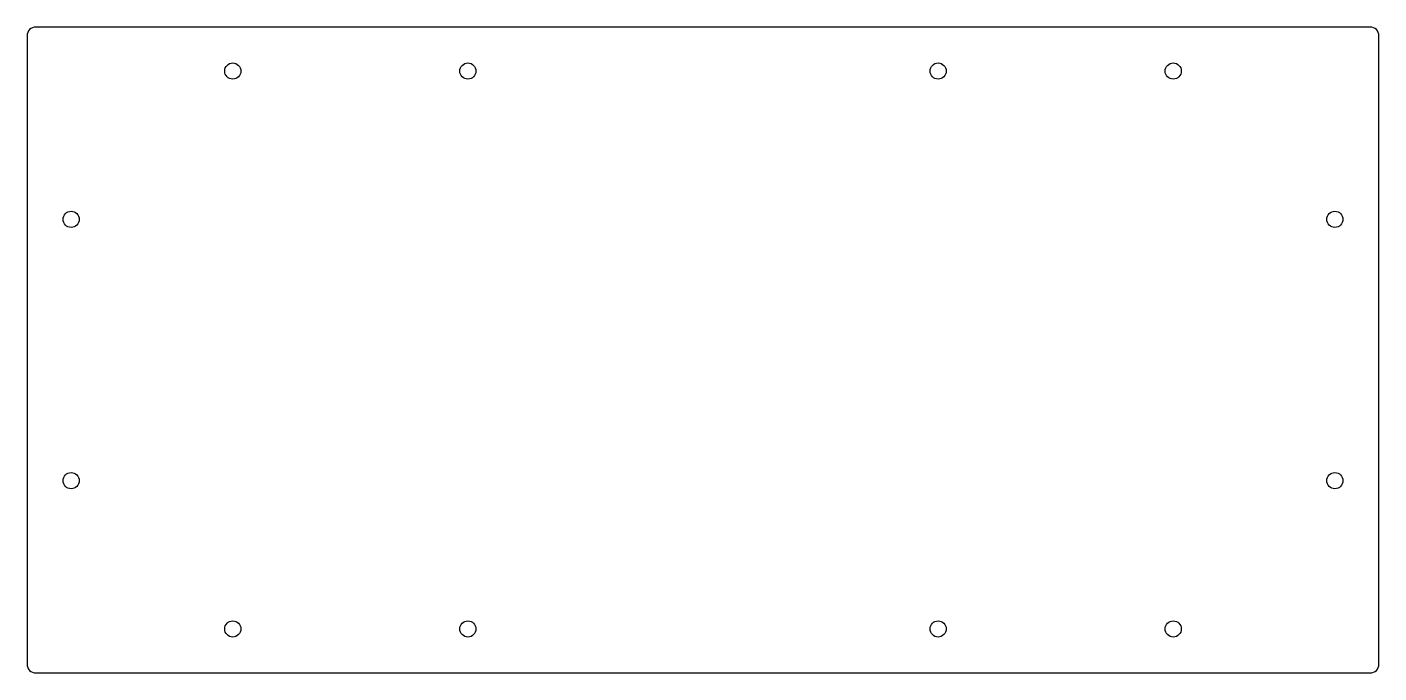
# Model space of a CAD drawing. Header units: millimetres. Extents: x -230 to 230, y -110 to 110.
import ezdxf

# ---------------------------------------------------------------- set-up
doc = ezdxf.new("R2010")
doc.units = ezdxf.units.MM
doc.layers.add('CUTOUTS', color=1, linetype='CONTINUOUS')
doc.layers.add('PERIMETER', color=5, linetype='CONTINUOUS')

msp = doc.modelspace()

# ---------------------------------------------------------------- linework, layer by layer
at = {"layer": 'CUTOUTS'}
for centre in [(-160, 95), (-80, 95), (80, 95), (160, 95), (-215, 44.5), (215, 44.5), (-215, -44.5), (215, -44.5), (-160, -95), (-80, -95), (80, -95), (160, -95)]:
    msp.add_circle(centre, 2.75, dxfattribs=at)
at = {"layer": 'PERIMETER'}
msp.add_lwpolyline([(-230, 107), (-230, -107, 0.414214), (-227, -110), (227, -110, 0.414214), (230, -107), (230, 107, 0.414214), (227, 110), (-227, 110, 0.414214)], format="xyb", close=True, dxfattribs=at)

doc.saveas('drawing.dxf')
